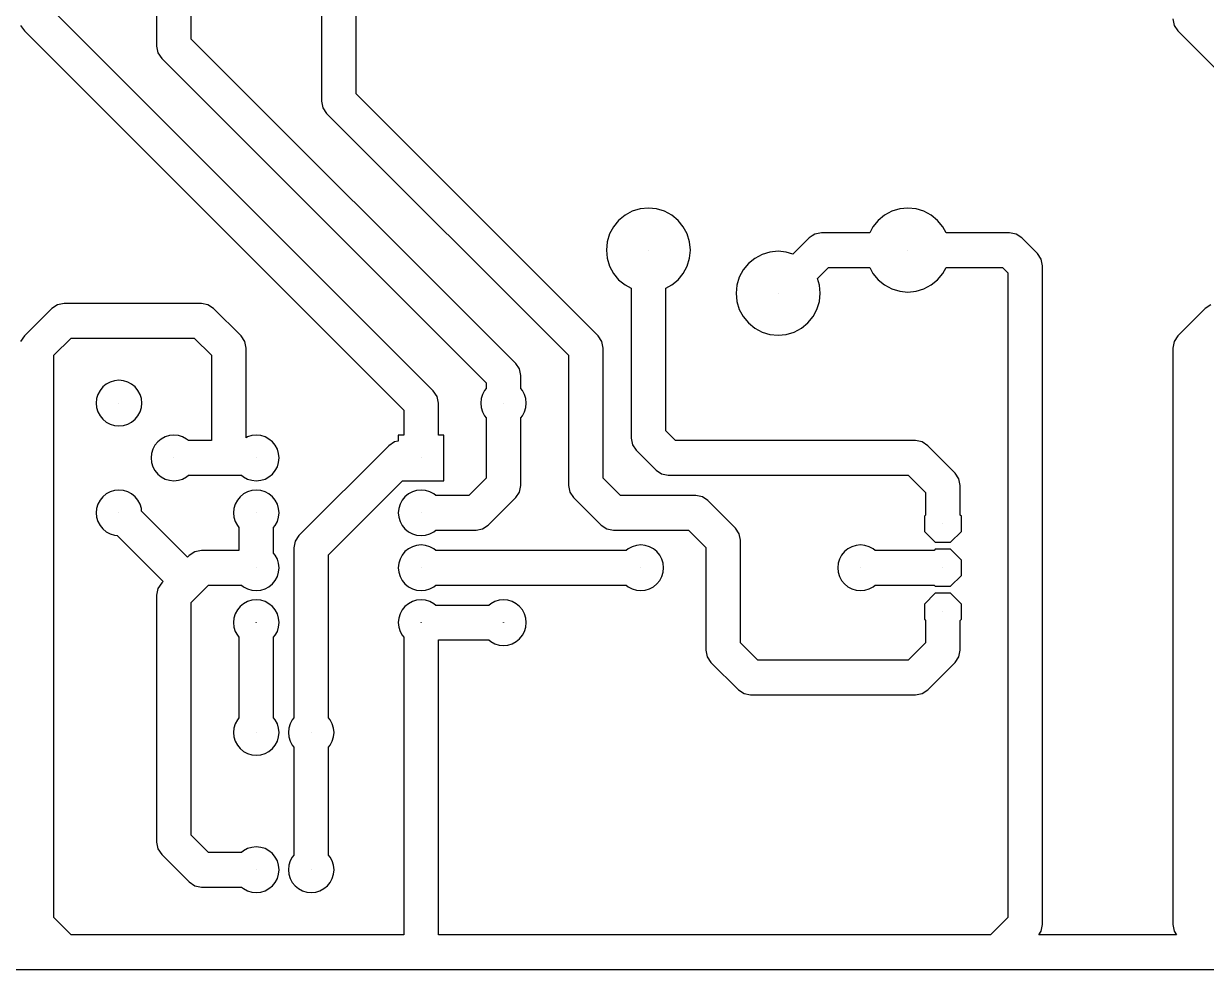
# Model space of a CAD drawing. Extents: x -126 to 94, y 3 to 111.
# Drawn here: x -71 to -16.3, y 19.4 to 63.2 of the extents above; entities that cross this region are included whole.
import ezdxf

# ---------------------------------------------------------------- set-up
doc = ezdxf.new("R2010")
doc.units = 0
doc.header["$LTSCALE"] = 0.000394
doc.header["$PDMODE"] = 35
doc.header["$PDSIZE"] = 0.000315
doc.layers.add('PLAN_1', color=7, linetype='CONTINUOUS')

msp = doc.modelspace()

# ---------------------------------------------------------------- linework, layer by layer
at = {"layer": 'PLAN_1', "color": 7}
for p, q in [((-57.190918, 90.517677), (-57.190918, 59.568073)), ((-55.590118, 59.899605), (-55.590118, 90.517677)), ((-64.810928, 84.472908), (-64.810928, 62.108074)), ((-63.210129, 62.439606), (-63.210129, 84.472908)), ((-52.014557, 46.164047), (-69.56012, 63.709599)), ((-71.099991, 63.071774), (-70.926483, 62.812103)), ((-17.820923, 63.378071), (-17.759995, 63.071774)), ((-17.759995, 63.071774), (-17.586487, 62.812103)), ((-70.926483, 62.812103), (-53.38092, 45.266548)), ((-48.204559, 47.434044), (-63.210129, 62.439606)), ((-17.586487, 62.812103), (-0.040924, 45.266548)), ((-64.810928, 62.108074), (-64.75, 61.801777)), ((-64.75, 61.801777), (-64.576492, 61.542107)), ((-64.576492, 61.542107), (-49.570923, 46.536545)), ((-44.394562, 48.704041), (-55.590118, 59.899605)), ((-57.190918, 59.568073), (-57.12999, 59.261776)), ((-57.12999, 59.261776), (-56.956482, 59.002106)), ((-56.956482, 59.002106), (-45.760925, 47.806541)), ((-43.149704, 54.292934), (-43.444199, 54.05125)), ((-42.813721, 54.472523), (-43.149704, 54.292934)), ((-42.449142, 54.583115), (-42.813721, 54.472523)), ((-42.070007, 54.620457), (-42.449142, 54.583115)), ((-41.690872, 54.583115), (-42.070007, 54.620457)), ((-41.326294, 54.472523), (-41.690872, 54.583115)), ((-40.990311, 54.292934), (-41.326294, 54.472523)), ((-40.695816, 54.05125), (-40.990311, 54.292934)), ((-31.148193, 54.292934), (-31.442688, 54.05125)), ((-30.81221, 54.472523), (-31.148193, 54.292934)), ((-30.447647, 54.583115), (-30.81221, 54.472523)), ((-30.068504, 54.620457), (-30.447647, 54.583115)), ((-29.689369, 54.583115), (-30.068504, 54.620457)), ((-29.324799, 54.472523), (-29.689369, 54.583115)), ((-28.988808, 54.292934), (-29.324799, 54.472523)), ((-28.694313, 54.05125), (-28.988808, 54.292934)), ((-43.685883, 53.756752), (-43.865479, 53.420765)), ((-43.444199, 54.05125), (-43.685883, 53.756752)), ((-40.454132, 53.756752), (-40.695816, 54.05125)), ((-40.274536, 53.420765), (-40.454132, 53.756752)), ((-31.684387, 53.756752), (-31.833664, 53.477455)), ((-31.442688, 54.05125), (-31.684387, 53.756752)), ((-28.452629, 53.756752), (-28.694313, 54.05125)), ((-28.303345, 53.477455), (-28.452629, 53.756752)), ((-43.976059, 53.056198), (-44.013397, 52.677059)), ((-43.865479, 53.420765), (-43.976059, 53.056198)), ((-40.163956, 53.056198), (-40.274536, 53.420765)), ((-40.126617, 52.677059), (-40.163956, 53.056198)), ((-34.634613, 53.243385), (-35.387115, 52.491833)), ((-34.503372, 53.330959), (-34.634613, 53.243385)), ((-34.374832, 53.416725), (-34.503372, 53.330959)), ((-34.221436, 53.447136), (-34.374832, 53.416725)), ((-34.069, 53.477455), (-34.221436, 53.447136)), ((-31.833664, 53.477455), (-34.069, 53.477455)), ((-25.369507, 53.477455), (-28.303345, 53.477455)), ((-25.06321, 53.416531), (-25.369507, 53.477455)), ((-24.803543, 53.243027), (-25.06321, 53.416531)), ((-24.074562, 52.514046), (-24.803543, 53.243027)), ((-44.013397, 52.677059), (-43.976059, 52.29792)), ((-40.163956, 52.29792), (-40.126617, 52.677059)), ((-36.449661, 52.584129), (-36.81424, 52.473537)), ((-36.070526, 52.621471), (-36.449661, 52.584129)), ((-35.691391, 52.584129), (-36.070526, 52.621471)), ((-35.387115, 52.491833), (-35.691391, 52.584129)), ((-23.901054, 52.254375), (-24.074562, 52.514046)), ((-43.976059, 52.29792), (-43.865479, 51.933353)), ((-40.274536, 51.933353), (-40.163956, 52.29792)), ((-37.444717, 52.052265), (-37.686401, 51.757767)), ((-37.150223, 52.293949), (-37.444717, 52.052265)), ((-36.81424, 52.473537), (-37.150223, 52.293949)), ((-23.840126, 51.948078), (-23.901054, 52.254375)), ((-43.865479, 51.933353), (-43.685883, 51.597366)), ((-43.685883, 51.597366), (-43.444199, 51.302868)), ((-40.695816, 51.302868), (-40.454132, 51.597366)), ((-40.454132, 51.597366), (-40.274536, 51.933353)), ((-37.865997, 51.42178), (-37.976578, 51.057213)), ((-37.686401, 51.757767), (-37.865997, 51.42178)), ((-34.256027, 51.359047), (-33.737747, 51.876663)), ((-33.737747, 51.876663), (-31.833664, 51.876663)), ((-31.833664, 51.876663), (-31.684387, 51.597366)), ((-31.684387, 51.597366), (-31.442688, 51.302868)), ((-28.694313, 51.302868), (-28.452629, 51.597366)), ((-28.452629, 51.597366), (-28.303345, 51.876663)), ((-28.303345, 51.876663), (-25.701042, 51.876663)), ((-25.701042, 51.876663), (-25.440926, 51.616547)), ((-25.440926, 51.616547), (-25.440926, 21.799608)), ((-23.840126, 21.468079), (-23.840126, 51.948078)), ((-43.444199, 51.302868), (-43.149704, 51.061184)), ((-43.149704, 51.061184), (-42.870407, 50.911896)), ((-42.870407, 50.911896), (-42.870407, 43.977558)), ((-41.269608, 50.911896), (-40.990311, 51.061184)), ((-41.269608, 44.309086), (-41.269608, 50.911896)), ((-40.990311, 51.061184), (-40.695816, 51.302868)), ((-37.976578, 51.057213), (-38.013916, 50.678074)), ((-34.164474, 51.057213), (-34.256027, 51.359047)), ((-34.127136, 50.678074), (-34.164474, 51.057213)), ((-31.442688, 51.302868), (-31.148193, 51.061184)), ((-31.148193, 51.061184), (-30.81221, 50.881596)), ((-30.81221, 50.881596), (-30.447647, 50.771004)), ((-29.689369, 50.771004), (-29.324799, 50.881596)), ((-29.324799, 50.881596), (-28.988808, 51.061184)), ((-28.988808, 51.061184), (-28.694313, 51.302868)), ((-38.013916, 50.678074), (-37.976578, 50.298935)), ((-34.164474, 50.298935), (-34.127136, 50.678074)), ((-30.447647, 50.771004), (-30.068504, 50.733662)), ((-30.068504, 50.733662), (-29.689369, 50.771004)), ((-69.656479, 49.974045), (-70.926483, 48.704041)), ((-69.39682, 50.147549), (-69.656479, 49.974045)), ((-69.090515, 50.208473), (-69.39682, 50.147549)), ((-62.740524, 50.208473), (-69.090515, 50.208473)), ((-62.434219, 50.147549), (-62.740524, 50.208473)), ((-62.174561, 49.974045), (-62.434219, 50.147549)), ((-60.904556, 48.704041), (-62.174561, 49.974045)), ((-37.976578, 50.298935), (-37.865997, 49.934368)), ((-37.865997, 49.934368), (-37.686401, 49.598381)), ((-34.454651, 49.598381), (-34.275055, 49.934368)), ((-34.275055, 49.934368), (-34.164474, 50.298935)), ((-16.31649, 49.974045), (-17.586494, 48.704037)), ((-16.056824, 50.147549), (-16.31649, 49.974045)), ((-37.686401, 49.598381), (-37.444717, 49.303883)), ((-37.444717, 49.303883), (-37.150223, 49.062199)), ((-34.990829, 49.062199), (-34.696335, 49.303883)), ((-34.696335, 49.303883), (-34.454651, 49.598381)), ((-70.926483, 48.704041), (-71.099991, 48.44437)), ((-60.731049, 48.44437), (-60.904556, 48.704041)), ((-44.221054, 48.44437), (-44.394562, 48.704041)), ((-37.150223, 49.062199), (-36.81424, 48.88261)), ((-36.81424, 48.88261), (-36.449661, 48.772018)), ((-36.449661, 48.772018), (-36.070526, 48.734676)), ((-36.070526, 48.734676), (-35.691391, 48.772018)), ((-35.691391, 48.772018), (-35.326813, 48.88261)), ((-35.326813, 48.88261), (-34.990829, 49.062199)), ((-17.586494, 48.704037), (-17.759995, 48.44437)), ((-69.56012, 47.806541), (-68.758972, 48.607681)), ((-68.758972, 48.607681), (-63.072052, 48.607681)), ((-63.072052, 48.607681), (-62.27092, 47.806541)), ((-60.67012, 48.138073), (-60.731049, 48.44437)), ((-60.67012, 43.99688), (-60.67012, 48.138073)), ((-44.160126, 48.138073), (-44.221054, 48.44437)), ((-44.160126, 42.119606), (-44.160126, 48.138073)), ((-17.759995, 48.44437), (-17.820923, 48.138073)), ((-17.820923, 48.138073), (-17.820923, 21.468079)), ((-69.56012, 21.79961), (-69.56012, 47.806541)), ((-62.27092, 47.806541), (-62.27092, 43.858475)), ((-45.760925, 47.806541), (-45.760925, 41.788074)), ((-48.031052, 47.174374), (-48.204559, 47.434044)), ((-47.970123, 46.868076), (-48.031052, 47.174374)), ((-66.954025, 46.572216), (-67.136307, 46.474777)), ((-66.756226, 46.632217), (-66.954025, 46.572216)), ((-66.550522, 46.652477), (-66.756226, 46.632217)), ((-66.344818, 46.632217), (-66.550522, 46.652477)), ((-66.147018, 46.572216), (-66.344818, 46.632217)), ((-65.964737, 46.474777), (-66.147018, 46.572216)), ((-49.570923, 46.536545), (-49.570923, 46.276844)), ((-47.970123, 46.276844), (-47.970123, 46.868076)), ((-67.524658, 46.001579), (-67.584656, 45.803783)), ((-67.427216, 46.183872), (-67.524658, 46.001579)), ((-67.296097, 46.343651), (-67.427216, 46.183872)), ((-67.136307, 46.474777), (-67.296097, 46.343651)), ((-65.804947, 46.343651), (-65.964737, 46.474777)), ((-65.673828, 46.183872), (-65.804947, 46.343651)), ((-65.576385, 46.001579), (-65.673828, 46.183872)), ((-65.516388, 45.803783), (-65.576385, 46.001579)), ((-51.841049, 45.904377), (-52.014557, 46.164047)), ((-49.744659, 46.001579), (-49.804657, 45.803783)), ((-49.647217, 46.183872), (-49.744659, 46.001579)), ((-49.570923, 46.276844), (-49.647217, 46.183872)), ((-47.893829, 46.183872), (-47.970123, 46.276844)), ((-47.796387, 46.001579), (-47.893829, 46.183872)), ((-47.736389, 45.803783), (-47.796387, 46.001579)), ((-67.584656, 45.803783), (-67.604919, 45.59808)), ((-67.604919, 45.59808), (-67.584656, 45.392376)), ((-65.496124, 45.59808), (-65.516388, 45.803783)), ((-65.516388, 45.392376), (-65.496124, 45.59808)), ((-51.780121, 45.59808), (-51.841049, 45.904377)), ((-51.780121, 44.112476), (-51.780121, 45.59808)), ((-49.804657, 45.803783), (-49.824921, 45.59808)), ((-49.824921, 45.59808), (-49.804657, 45.392376)), ((-47.716125, 45.59808), (-47.736389, 45.803783)), ((-47.736389, 45.392376), (-47.716125, 45.59808)), ((-67.584656, 45.392376), (-67.524658, 45.19458)), ((-67.524658, 45.19458), (-67.427216, 45.012287)), ((-67.427216, 45.012287), (-67.296097, 44.852509)), ((-67.296097, 44.852509), (-67.136307, 44.721378)), ((-65.964737, 44.721382), (-65.804947, 44.852509)), ((-65.804947, 44.852509), (-65.673828, 45.012287)), ((-65.673828, 45.012287), (-65.576385, 45.19458)), ((-65.576385, 45.19458), (-65.516388, 45.392376)), ((-53.38092, 45.266548), (-53.38092, 44.112476)), ((-49.804657, 45.392376), (-49.744659, 45.19458)), ((-49.744659, 45.19458), (-49.647217, 45.012287)), ((-49.647217, 45.012287), (-49.570923, 44.919315)), ((-49.570923, 44.919315), (-49.570923, 42.119606)), ((-47.970123, 44.919315), (-47.893829, 45.012287)), ((-47.970123, 41.788071), (-47.970123, 44.919315)), ((-47.893829, 45.012287), (-47.796387, 45.19458)), ((-47.796387, 45.19458), (-47.736389, 45.392376)), ((-67.136307, 44.721378), (-66.954025, 44.623943)), ((-66.954025, 44.623943), (-66.756226, 44.563942)), ((-66.756226, 44.563942), (-66.550522, 44.543682)), ((-66.550522, 44.543682), (-66.344818, 44.563942)), ((-66.344818, 44.563942), (-66.147018, 44.623943)), ((-66.147018, 44.623943), (-65.964737, 44.721382)), ((-40.819, 43.858475), (-41.269608, 44.309086)), ((-64.756104, 43.80365), (-64.887222, 43.643871)), ((-64.596313, 43.934776), (-64.756104, 43.80365)), ((-64.414032, 44.032215), (-64.596313, 43.934776)), ((-64.216232, 44.092216), (-64.414032, 44.032215)), ((-64.010529, 44.112476), (-64.216232, 44.092216)), ((-63.804825, 44.092216), (-64.010529, 44.112476)), ((-63.607025, 44.032215), (-63.804825, 44.092216)), ((-63.424744, 43.934776), (-63.607025, 44.032215)), ((-63.331757, 43.858475), (-63.424744, 43.934776)), ((-62.27092, 43.858475), (-63.331757, 43.858475)), ((-60.604019, 44.032215), (-60.67012, 43.99688)), ((-60.406219, 44.092216), (-60.604019, 44.032215)), ((-60.200516, 44.112476), (-60.406219, 44.092216)), ((-59.994812, 44.092216), (-60.200516, 44.112476)), ((-59.797012, 44.032215), (-59.994812, 44.092216)), ((-59.614731, 43.934776), (-59.797012, 44.032215)), ((-59.454941, 43.80365), (-59.614731, 43.934776)), ((-59.323822, 43.643871), (-59.454941, 43.80365)), ((-53.816467, 43.79755), (-54.076126, 43.624046)), ((-53.634918, 43.83366), (-53.816467, 43.79755)), ((-53.38092, 44.112476), (-53.634918, 44.112476)), ((-53.634918, 44.112476), (-53.634918, 43.83366)), ((-51.526123, 44.112476), (-51.780121, 44.112476)), ((-51.526123, 42.003681), (-51.526123, 44.112476)), ((-42.870407, 43.977558), (-42.809479, 43.671261)), ((-29.72052, 43.858475), (-40.819, 43.858475)), ((-29.414223, 43.79755), (-29.72052, 43.858475)), ((-29.154549, 43.624043), (-29.414223, 43.79755)), ((-65.044662, 43.263783), (-65.064926, 43.058079)), ((-64.984665, 43.461578), (-65.044662, 43.263783)), ((-64.887222, 43.643871), (-64.984665, 43.461578)), ((-59.226379, 43.461578), (-59.323822, 43.643871)), ((-59.166382, 43.263783), (-59.226379, 43.461578)), ((-59.146118, 43.058079), (-59.166382, 43.263783)), ((-54.076126, 43.624046), (-58.226486, 39.473686)), ((-42.809479, 43.671261), (-42.635971, 43.411591)), ((-42.635971, 43.411591), (-41.716492, 42.492111)), ((-27.88456, 42.354042), (-29.154549, 43.624043)), ((-65.064926, 43.058079), (-65.044662, 42.852375)), ((-65.044662, 42.852375), (-64.984665, 42.654579)), ((-59.226379, 42.654579), (-59.166382, 42.852375)), ((-59.166382, 42.852375), (-59.146118, 43.058079)), ((-64.984665, 42.654579), (-64.887222, 42.472286)), ((-64.887222, 42.472286), (-64.756104, 42.312508)), ((-64.756104, 42.312508), (-64.596313, 42.181377)), ((-64.596313, 42.181377), (-64.414032, 42.083942)), ((-63.607025, 42.083942), (-63.424744, 42.181381)), ((-63.424744, 42.181381), (-63.331757, 42.257683)), ((-63.331757, 42.257683), (-61.47052, 42.257683)), ((-61.47052, 42.257683), (-60.879288, 42.257683)), ((-60.879288, 42.257683), (-60.786301, 42.181377)), ((-60.786301, 42.181377), (-60.604019, 42.083942)), ((-59.797012, 42.083942), (-59.614731, 42.181381)), ((-59.614731, 42.181381), (-59.454941, 42.312508)), ((-59.454941, 42.312508), (-59.323822, 42.472286)), ((-59.323822, 42.472286), (-59.226379, 42.654579)), ((-49.570923, 42.119606), (-50.372055, 41.318474)), ((-43.358994, 41.318474), (-44.160126, 42.119606)), ((-41.716492, 42.492111), (-41.456833, 42.318607)), ((-41.456833, 42.318607), (-41.150528, 42.257683)), ((-41.150528, 42.257683), (-30.052055, 42.257683)), ((-30.052055, 42.257683), (-29.250923, 41.456543)), ((-27.711052, 42.094372), (-27.88456, 42.354042)), ((-66.550522, 41.572475), (-66.756226, 41.552216)), ((-66.344818, 41.552216), (-66.550522, 41.572475)), ((-64.414032, 42.083942), (-64.216232, 42.023941)), ((-64.216232, 42.023941), (-64.010529, 42.003681)), ((-64.010529, 42.003681), (-63.804825, 42.023941)), ((-63.804825, 42.023941), (-63.607025, 42.083942)), ((-60.604019, 42.083942), (-60.406219, 42.023941)), ((-60.406219, 42.023941), (-60.200516, 42.003681)), ((-60.200516, 41.572475), (-60.406219, 41.552216)), ((-60.200516, 42.003681), (-59.994812, 42.023941)), ((-59.994812, 41.552216), (-60.200516, 41.572475)), ((-59.994812, 42.023941), (-59.797012, 42.083942)), ((-56.860123, 38.576187), (-53.432632, 42.003681)), ((-53.432632, 42.003681), (-51.526123, 42.003681)), ((-52.580521, 41.572475), (-52.786224, 41.552216)), ((-52.374817, 41.552216), (-52.580521, 41.572475)), ((-48.031052, 41.481773), (-47.970123, 41.788071)), ((-45.760925, 41.788074), (-45.699997, 41.481777)), ((-27.650124, 41.788074), (-27.711052, 42.094372)), ((-27.650124, 40.417633), (-27.650124, 41.788074)), ((-67.427216, 41.10387), (-67.524658, 40.921577)), ((-67.296097, 41.263649), (-67.427216, 41.10387)), ((-67.136307, 41.394775), (-67.296097, 41.263649)), ((-66.954025, 41.492214), (-67.136307, 41.394775)), ((-66.756226, 41.552216), (-66.954025, 41.492214)), ((-66.147018, 41.492214), (-66.344818, 41.552216)), ((-65.964737, 41.394775), (-66.147018, 41.492214)), ((-65.804947, 41.263649), (-65.964737, 41.394775)), ((-65.673828, 41.10387), (-65.804947, 41.263649)), ((-65.576385, 40.921577), (-65.673828, 41.10387)), ((-61.077209, 41.10387), (-61.174652, 40.921577)), ((-60.946091, 41.263649), (-61.077209, 41.10387)), ((-60.786301, 41.394775), (-60.946091, 41.263649)), ((-60.604019, 41.492214), (-60.786301, 41.394775)), ((-60.406219, 41.552216), (-60.604019, 41.492214)), ((-59.797012, 41.492214), (-59.994812, 41.552216)), ((-59.614731, 41.394775), (-59.797012, 41.492214)), ((-59.454941, 41.263649), (-59.614731, 41.394775)), ((-59.323822, 41.10387), (-59.454941, 41.263649)), ((-59.226379, 40.921577), (-59.323822, 41.10387)), ((-53.457214, 41.10387), (-53.554657, 40.921577)), ((-53.326096, 41.263649), (-53.457214, 41.10387)), ((-53.166306, 41.394775), (-53.326096, 41.263649)), ((-52.984024, 41.492214), (-53.166306, 41.394775)), ((-52.786224, 41.552216), (-52.984024, 41.492214)), ((-52.177017, 41.492214), (-52.374817, 41.552216)), ((-51.994736, 41.394775), (-52.177017, 41.492214)), ((-51.901749, 41.318474), (-51.994736, 41.394775)), ((-50.372055, 41.318474), (-51.901749, 41.318474)), ((-49.474564, 39.95211), (-48.204559, 41.222107)), ((-48.204559, 41.222107), (-48.031052, 41.481773)), ((-45.699997, 41.481777), (-45.526489, 41.222107)), ((-45.526489, 41.222107), (-44.256485, 39.95211)), ((-39.880524, 41.318474), (-43.358994, 41.318474)), ((-39.574219, 41.257549), (-39.880524, 41.318474)), ((-39.31456, 41.084045), (-39.574219, 41.257549)), ((-38.044556, 39.814045), (-39.31456, 41.084045)), ((-29.250923, 41.456543), (-29.250923, 40.417633)), ((-67.584656, 40.723782), (-67.604919, 40.518078)), ((-67.604919, 40.518078), (-67.584656, 40.312374)), ((-67.524658, 40.921577), (-67.584656, 40.723782)), ((-65.516388, 40.723782), (-65.576385, 40.921577)), ((-65.504593, 40.604084), (-65.516388, 40.723782)), ((-63.375519, 38.47501), (-65.504593, 40.604084)), ((-61.23465, 40.723782), (-61.254913, 40.518078)), ((-61.254913, 40.518078), (-61.23465, 40.312374)), ((-61.174652, 40.921577), (-61.23465, 40.723782)), ((-59.166382, 40.723782), (-59.226379, 40.921577)), ((-59.146118, 40.518078), (-59.166382, 40.723782)), ((-59.166382, 40.312374), (-59.146118, 40.518078)), ((-53.614655, 40.723782), (-53.634918, 40.518078)), ((-53.634918, 40.518078), (-53.614655, 40.312374)), ((-53.554657, 40.921577), (-53.614655, 40.723782)), ((-67.584656, 40.312374), (-67.524658, 40.114578)), ((-67.524658, 40.114578), (-67.427216, 39.932285)), ((-67.427216, 39.932285), (-67.296097, 39.772507)), ((-61.23465, 40.312374), (-61.174652, 40.114578)), ((-61.174652, 40.114578), (-61.077209, 39.932285)), ((-61.077209, 39.932285), (-61.000916, 39.839314)), ((-59.400116, 39.839314), (-59.323822, 39.932285)), ((-59.323822, 39.932285), (-59.226379, 40.114578)), ((-59.226379, 40.114578), (-59.166382, 40.312374)), ((-53.614655, 40.312374), (-53.554657, 40.114578)), ((-53.554657, 40.114578), (-53.457214, 39.932285)), ((-53.457214, 39.932285), (-53.326096, 39.772507)), ((-49.734222, 39.778606), (-49.474564, 39.95211)), ((-44.256485, 39.95211), (-43.996826, 39.778606)), ((-29.250923, 40.417633), (-29.30468, 40.363876)), ((-29.30468, 40.363876), (-29.30468, 39.656273)), ((-27.596367, 40.363876), (-27.650124, 40.417633)), ((-27.596367, 39.656273), (-27.596367, 40.363876)), ((-67.296097, 39.772507), (-67.136307, 39.641376)), ((-67.136307, 39.641376), (-66.954025, 39.543941)), ((-66.954025, 39.543941), (-66.756226, 39.48394)), ((-66.756226, 39.48394), (-66.63652, 39.472153)), ((-66.63652, 39.472153), (-64.507462, 37.343082)), ((-61.000916, 39.839314), (-61.000916, 38.778473)), ((-59.400116, 38.656841), (-59.400116, 39.839314)), ((-58.226486, 39.473686), (-58.399994, 39.214016)), ((-53.326096, 39.772507), (-53.166306, 39.641376)), ((-53.166306, 39.641376), (-52.984024, 39.543941)), ((-52.984024, 39.543941), (-52.786224, 39.48394)), ((-52.786224, 39.48394), (-52.580521, 39.46368)), ((-52.580521, 39.46368), (-52.374817, 39.48394)), ((-52.374817, 39.48394), (-52.177017, 39.543941)), ((-52.177017, 39.543941), (-51.994736, 39.64138)), ((-51.994736, 39.64138), (-51.901749, 39.717682)), ((-51.901749, 39.717682), (-50.040527, 39.717682)), ((-50.040527, 39.717682), (-49.734222, 39.778606)), ((-43.996826, 39.778606), (-43.690521, 39.717682)), ((-43.690521, 39.717682), (-40.212051, 39.717682)), ((-40.212051, 39.717682), (-39.410919, 38.916546)), ((-37.871048, 39.554375), (-38.044556, 39.814045)), ((-37.81012, 39.248077), (-37.871048, 39.554375)), ((-29.30468, 39.656273), (-28.804329, 39.155922)), ((-28.096718, 39.155922), (-27.596367, 39.656273)), ((-58.399994, 39.214016), (-58.460922, 38.907719)), ((-58.460922, 38.907719), (-58.460922, 31.03684)), ((-53.166306, 38.854774), (-53.326096, 38.723648)), ((-52.984024, 38.952213), (-53.166306, 38.854774)), ((-52.786224, 39.012215), (-52.984024, 38.952213)), ((-52.580521, 39.032475), (-52.786224, 39.012215)), ((-52.374817, 39.012215), (-52.580521, 39.032475)), ((-52.177017, 38.952213), (-52.374817, 39.012215)), ((-51.994736, 38.854774), (-52.177017, 38.952213)), ((-51.901749, 38.778473), (-51.994736, 38.854774)), ((-43.006317, 38.854774), (-43.099304, 38.778473)), ((-42.824036, 38.952213), (-43.006317, 38.854774)), ((-42.626236, 39.012215), (-42.824036, 38.952213)), ((-42.420532, 39.032475), (-42.626236, 39.012215)), ((-42.214828, 39.012215), (-42.420532, 39.032475)), ((-42.017029, 38.952213), (-42.214828, 39.012215)), ((-41.834747, 38.854774), (-42.017029, 38.952213)), ((-41.674957, 38.723648), (-41.834747, 38.854774)), ((-39.410919, 38.916546), (-39.410919, 34.168079)), ((-37.81012, 34.499611), (-37.81012, 39.248077)), ((-32.846313, 38.854774), (-33.006104, 38.723648)), ((-32.664032, 38.952213), (-32.846313, 38.854774)), ((-32.466232, 39.012215), (-32.664032, 38.952213)), ((-32.260529, 39.032475), (-32.466232, 39.012215)), ((-32.054825, 39.012215), (-32.260529, 39.032475)), ((-31.857025, 38.952213), (-32.054825, 39.012215)), ((-31.674744, 38.854774), (-31.857025, 38.952213)), ((-31.581757, 38.778473), (-31.674744, 38.854774)), ((-28.804329, 38.83223), (-28.858086, 38.778473)), ((-28.804329, 39.155922), (-28.096718, 39.155922)), ((-28.096718, 38.83223), (-28.804329, 38.83223)), ((-27.596367, 38.331879), (-28.096718, 38.83223)), ((-63.306488, 38.544041), (-63.375519, 38.47501)), ((-63.046829, 38.717548), (-63.306488, 38.544041)), ((-62.740524, 38.778473), (-63.046829, 38.717548)), ((-61.000916, 38.778473), (-62.740524, 38.778473)), ((-59.323822, 38.563869), (-59.400116, 38.656841)), ((-59.226379, 38.381577), (-59.323822, 38.563869)), ((-59.166382, 38.183781), (-59.226379, 38.381577)), ((-56.860123, 31.03684), (-56.860123, 38.576187)), ((-53.554657, 38.381577), (-53.614655, 38.183781)), ((-53.457214, 38.563869), (-53.554657, 38.381577)), ((-53.326096, 38.723648), (-53.457214, 38.563869)), ((-43.099304, 38.778473), (-51.901749, 38.778473)), ((-41.543839, 38.563869), (-41.674957, 38.723648)), ((-41.446396, 38.381577), (-41.543839, 38.563869)), ((-41.386398, 38.183781), (-41.446396, 38.381577)), ((-33.234665, 38.381577), (-33.294662, 38.183781)), ((-33.137222, 38.563869), (-33.234665, 38.381577)), ((-33.006104, 38.723648), (-33.137222, 38.563869)), ((-28.858086, 38.778473), (-31.581757, 38.778473)), ((-27.596367, 37.624275), (-27.596367, 38.331879)), ((-59.226379, 37.574577), (-59.166382, 37.772373)), ((-59.146118, 37.978077), (-59.166382, 38.183781)), ((-59.166382, 37.772373), (-59.146118, 37.978077)), ((-53.614655, 38.183781), (-53.634918, 37.978077)), ((-53.634918, 37.978077), (-53.614655, 37.772373)), ((-53.614655, 37.772373), (-53.554657, 37.574577)), ((-41.446396, 37.574577), (-41.386398, 37.772373)), ((-41.366135, 37.978077), (-41.386398, 38.183781)), ((-41.386398, 37.772373), (-41.366135, 37.978077)), ((-33.294662, 38.183781), (-33.314926, 37.978077)), ((-33.314926, 37.978077), (-33.294662, 37.772373)), ((-33.294662, 37.772373), (-33.234665, 37.574577)), ((-64.576492, 37.274048), (-64.75, 37.014381)), ((-64.507462, 37.343082), (-64.576492, 37.274048)), ((-59.614731, 37.101379), (-59.454941, 37.232506)), ((-59.454941, 37.232506), (-59.323822, 37.392284)), ((-59.323822, 37.392284), (-59.226379, 37.574577)), ((-53.554657, 37.574577), (-53.457214, 37.392284)), ((-53.457214, 37.392284), (-53.326096, 37.232506)), ((-53.326096, 37.232506), (-53.166306, 37.101376)), ((-41.834747, 37.101379), (-41.674957, 37.232506)), ((-41.674957, 37.232506), (-41.543839, 37.392284)), ((-41.543839, 37.392284), (-41.446396, 37.574577)), ((-33.234665, 37.574577), (-33.137222, 37.392284)), ((-33.137222, 37.392284), (-33.006104, 37.232506)), ((-33.006104, 37.232506), (-32.846313, 37.101376)), ((-28.096718, 37.123924), (-27.596367, 37.624275)), ((-64.75, 37.014381), (-64.810928, 36.708084)), ((-64.810928, 36.708084), (-64.810928, 25.278078)), ((-63.210129, 36.376537), (-62.809555, 36.777103)), ((-62.809555, 36.777103), (-62.408997, 37.177681)), ((-62.408997, 37.177681), (-60.879288, 37.177681)), ((-60.879288, 37.177681), (-60.786301, 37.101376)), ((-60.786301, 37.101376), (-60.604019, 37.003941)), ((-60.604019, 37.003941), (-60.406219, 36.943939)), ((-60.406219, 36.943939), (-60.200516, 36.923679)), ((-60.200516, 36.923679), (-59.994812, 36.943939)), ((-59.994812, 36.943939), (-59.797012, 37.003941)), ((-59.797012, 37.003941), (-59.614731, 37.101379)), ((-53.166306, 37.101376), (-52.984024, 37.003941)), ((-52.984024, 37.003941), (-52.786224, 36.943939)), ((-52.786224, 36.943939), (-52.580521, 36.923679)), ((-52.580521, 36.923679), (-52.374817, 36.943939)), ((-52.374817, 36.943939), (-52.177017, 37.003941)), ((-52.177017, 37.003941), (-51.994736, 37.101379)), ((-51.994736, 37.101379), (-51.901749, 37.177681)), ((-51.901749, 37.177681), (-43.099304, 37.177681)), ((-43.099304, 37.177681), (-43.006317, 37.101376)), ((-43.006317, 37.101376), (-42.824036, 37.003941)), ((-42.824036, 37.003941), (-42.626236, 36.943939)), ((-42.626236, 36.943939), (-42.420532, 36.923679)), ((-42.420532, 36.923679), (-42.214828, 36.943939)), ((-42.214828, 36.943939), (-42.017029, 37.003941)), ((-42.017029, 37.003941), (-41.834747, 37.101379)), ((-32.846313, 37.101376), (-32.664032, 37.003941)), ((-32.664032, 37.003941), (-32.466232, 36.943939)), ((-32.466232, 36.943939), (-32.260529, 36.923679)), ((-32.260529, 36.923679), (-32.054825, 36.943939)), ((-32.054825, 36.943939), (-31.857025, 37.003941)), ((-31.857025, 37.003941), (-31.674744, 37.101379)), ((-31.674744, 37.101379), (-31.581757, 37.177681)), ((-31.581757, 37.177681), (-28.858086, 37.177681)), ((-28.804329, 36.800232), (-29.30468, 36.299881)), ((-28.858086, 37.177681), (-28.804329, 37.123924)), ((-28.804329, 37.123924), (-28.096718, 37.123924)), ((-28.096718, 36.800232), (-28.804329, 36.800232)), ((-27.596367, 36.299881), (-28.096718, 36.800232)), ((-63.210129, 25.60961), (-63.210129, 36.376537)), ((-60.946091, 36.183647), (-61.077209, 36.023869)), ((-60.786301, 36.314774), (-60.946091, 36.183647)), ((-60.604019, 36.412212), (-60.786301, 36.314774)), ((-60.406219, 36.472214), (-60.604019, 36.412212)), ((-60.200516, 36.492474), (-60.406219, 36.472214)), ((-59.994812, 36.472214), (-60.200516, 36.492474)), ((-59.797012, 36.412212), (-59.994812, 36.472214)), ((-59.614731, 36.314774), (-59.797012, 36.412212)), ((-59.454941, 36.183647), (-59.614731, 36.314774)), ((-59.323822, 36.023869), (-59.454941, 36.183647)), ((-53.326096, 36.183647), (-53.457214, 36.023869)), ((-53.166306, 36.314774), (-53.326096, 36.183647)), ((-52.984024, 36.412212), (-53.166306, 36.314774)), ((-52.786224, 36.472214), (-52.984024, 36.412212)), ((-52.580521, 36.492474), (-52.786224, 36.472214)), ((-52.374817, 36.472214), (-52.580521, 36.492474)), ((-52.177017, 36.412212), (-52.374817, 36.472214)), ((-51.994736, 36.314774), (-52.177017, 36.412212)), ((-51.901749, 36.238472), (-51.994736, 36.314774)), ((-49.449295, 36.238472), (-51.901749, 36.238472)), ((-49.356308, 36.314774), (-49.449295, 36.238472)), ((-49.174026, 36.412212), (-49.356308, 36.314774)), ((-48.976227, 36.472214), (-49.174026, 36.412212)), ((-48.770523, 36.492474), (-48.976227, 36.472214)), ((-48.564819, 36.472214), (-48.770523, 36.492474)), ((-48.36702, 36.412212), (-48.564819, 36.472214)), ((-48.184738, 36.314774), (-48.36702, 36.412212)), ((-48.024948, 36.183647), (-48.184738, 36.314774)), ((-47.893829, 36.023869), (-48.024948, 36.183647)), ((-29.30468, 36.299881), (-29.30468, 35.592278)), ((-27.596367, 35.592278), (-27.596367, 36.299881)), ((-61.23465, 35.64378), (-61.254913, 35.438076)), ((-61.174652, 35.841576), (-61.23465, 35.64378)), ((-61.077209, 36.023869), (-61.174652, 35.841576)), ((-59.226379, 35.841576), (-59.323822, 36.023869)), ((-59.166382, 35.64378), (-59.226379, 35.841576)), ((-59.146118, 35.438076), (-59.166382, 35.64378)), ((-53.614655, 35.64378), (-53.634918, 35.438076)), ((-53.554657, 35.841576), (-53.614655, 35.64378)), ((-53.457214, 36.023869), (-53.554657, 35.841576)), ((-47.796387, 35.841576), (-47.893829, 36.023869)), ((-47.736389, 35.64378), (-47.796387, 35.841576)), ((-47.716125, 35.438076), (-47.736389, 35.64378)), ((-29.30468, 35.592278), (-29.250923, 35.538521)), ((-27.650124, 35.538521), (-27.596367, 35.592278)), ((-61.254913, 35.438076), (-61.23465, 35.232372)), ((-61.23465, 35.232372), (-61.174652, 35.034576)), ((-61.174652, 35.034576), (-61.077209, 34.852283)), ((-59.323822, 34.852283), (-59.226379, 35.034576)), ((-59.226379, 35.034576), (-59.166382, 35.232372)), ((-59.166382, 35.232372), (-59.146118, 35.438076)), ((-53.634918, 35.438076), (-53.614655, 35.232372)), ((-53.614655, 35.232372), (-53.554657, 35.034576)), ((-53.554657, 35.034576), (-53.457214, 34.852283)), ((-47.893829, 34.852283), (-47.796387, 35.034576)), ((-47.796387, 35.034576), (-47.736389, 35.232372)), ((-47.736389, 35.232372), (-47.716125, 35.438076)), ((-29.250923, 35.538521), (-29.250923, 34.499611)), ((-27.650124, 34.168079), (-27.650124, 35.538521)), ((-61.077209, 34.852283), (-61.000916, 34.759312)), ((-61.000916, 34.759312), (-61.000916, 31.03684)), ((-59.400116, 34.759312), (-59.323822, 34.852283)), ((-59.400116, 31.03684), (-59.400116, 34.759312)), ((-53.457214, 34.852283), (-53.38092, 34.759312)), ((-53.38092, 34.759312), (-53.38092, 20.998476)), ((-51.780121, 20.998476), (-51.780121, 34.63768)), ((-51.780121, 34.63768), (-49.449295, 34.63768)), ((-49.449295, 34.63768), (-49.356308, 34.561375)), ((-49.356308, 34.561375), (-49.174026, 34.46394)), ((-49.174026, 34.46394), (-48.976227, 34.403938)), ((-48.564819, 34.403938), (-48.36702, 34.46394)), ((-48.36702, 34.46394), (-48.184738, 34.561378)), ((-48.184738, 34.561378), (-48.024948, 34.692505)), ((-48.024948, 34.692505), (-47.893829, 34.852283)), ((-37.008972, 33.698471), (-37.81012, 34.499611)), ((-29.250923, 34.499611), (-30.052055, 33.698471)), ((-48.976227, 34.403938), (-48.770523, 34.383678)), ((-48.770523, 34.383678), (-48.564819, 34.403938)), ((-39.410919, 34.168079), (-39.349991, 33.861782)), ((-27.711052, 33.861782), (-27.650124, 34.168079)), ((-39.349991, 33.861782), (-39.176483, 33.602112)), ((-39.176483, 33.602112), (-37.906479, 32.332108)), ((-30.052055, 33.698471), (-37.008972, 33.698471)), ((-29.154549, 32.332111), (-27.88456, 33.602112)), ((-27.88456, 33.602112), (-27.711052, 33.861782)), ((-37.906479, 32.332108), (-37.64682, 32.158604)), ((-29.414223, 32.158604), (-29.154549, 32.332111)), ((-37.64682, 32.158604), (-37.340515, 32.097679)), ((-37.340515, 32.097679), (-29.72052, 32.097679)), ((-29.72052, 32.097679), (-29.414223, 32.158604)), ((-61.174652, 30.761578), (-61.23465, 30.56378)), ((-61.077209, 30.943871), (-61.174652, 30.761578)), ((-61.000916, 31.03684), (-61.077209, 30.943871)), ((-59.323822, 30.943871), (-59.400116, 31.03684)), ((-59.226379, 30.761578), (-59.323822, 30.943871)), ((-59.166382, 30.56378), (-59.226379, 30.761578)), ((-58.634659, 30.761578), (-58.694656, 30.56378)), ((-58.537216, 30.943871), (-58.634659, 30.761578)), ((-58.460922, 31.03684), (-58.537216, 30.943871)), ((-56.783829, 30.943871), (-56.860123, 31.03684)), ((-56.686386, 30.761578), (-56.783829, 30.943871)), ((-56.626389, 30.56378), (-56.686386, 30.761578)), ((-61.23465, 30.56378), (-61.254913, 30.358078)), ((-61.254913, 30.358078), (-61.23465, 30.152376)), ((-61.23465, 30.152376), (-61.174652, 29.954578)), ((-59.226379, 29.954578), (-59.166382, 30.152376)), ((-59.146118, 30.358078), (-59.166382, 30.56378)), ((-59.166382, 30.152376), (-59.146118, 30.358078)), ((-58.694656, 30.56378), (-58.71492, 30.358078)), ((-58.71492, 30.358078), (-58.694656, 30.152376)), ((-58.694656, 30.152376), (-58.634659, 29.954578)), ((-56.686386, 29.954578), (-56.626389, 30.152376)), ((-56.606125, 30.358078), (-56.626389, 30.56378)), ((-56.626389, 30.152376), (-56.606125, 30.358078)), ((-61.174652, 29.954578), (-61.077209, 29.772285)), ((-61.077209, 29.772285), (-60.946091, 29.612507)), ((-60.946091, 29.612507), (-60.786301, 29.481379)), ((-59.614731, 29.481379), (-59.454941, 29.612507)), ((-59.454941, 29.612507), (-59.323822, 29.772285)), ((-59.323822, 29.772285), (-59.226379, 29.954578)), ((-58.634659, 29.954578), (-58.537216, 29.772285)), ((-58.537216, 29.772285), (-58.460922, 29.679316)), ((-58.460922, 29.679316), (-58.460922, 24.68684)), ((-56.860123, 29.679316), (-56.783829, 29.772285)), ((-56.860123, 24.68684), (-56.860123, 29.679316)), ((-56.783829, 29.772285), (-56.686386, 29.954578)), ((-60.786301, 29.481379), (-60.604019, 29.383942)), ((-60.604019, 29.383942), (-60.406219, 29.32394)), ((-60.406219, 29.32394), (-60.200516, 29.30368)), ((-60.200516, 29.30368), (-59.994812, 29.32394)), ((-59.994812, 29.32394), (-59.797012, 29.383942)), ((-59.797012, 29.383942), (-59.614731, 29.481379)), ((-64.810928, 25.278078), (-64.75, 24.971779)), ((-62.408997, 24.808475), (-63.210129, 25.60961)), ((-64.75, 24.971779), (-64.576492, 24.712112)), ((-64.576492, 24.712112), (-63.306488, 23.44211)), ((-60.879272, 24.808475), (-62.408997, 24.808475)), ((-60.786301, 24.884777), (-60.879272, 24.808475)), ((-60.604019, 24.982214), (-60.786301, 24.884777)), ((-60.406219, 25.042215), (-60.604019, 24.982214)), ((-60.200516, 25.062475), (-60.406219, 25.042215)), ((-59.994812, 25.042215), (-60.200516, 25.062475)), ((-59.797012, 24.982214), (-59.994812, 25.042215)), ((-59.614731, 24.884777), (-59.797012, 24.982214)), ((-59.454941, 24.753649), (-59.614731, 24.884777)), ((-59.323822, 24.59387), (-59.454941, 24.753649)), ((-58.460922, 24.68684), (-58.537216, 24.59387)), ((-56.783829, 24.59387), (-56.860123, 24.68684)), ((-59.226379, 24.411577), (-59.323822, 24.59387)), ((-59.166382, 24.213779), (-59.226379, 24.411577)), ((-59.146118, 24.008078), (-59.166382, 24.213779)), ((-58.694656, 24.213779), (-58.71492, 24.008078)), ((-58.634659, 24.411577), (-58.694656, 24.213779)), ((-58.537216, 24.59387), (-58.634659, 24.411577)), ((-56.686386, 24.411577), (-56.783829, 24.59387)), ((-56.626389, 24.213779), (-56.686386, 24.411577)), ((-56.606125, 24.008078), (-56.626389, 24.213779)), ((-59.323822, 23.422285), (-59.226379, 23.604578)), ((-59.226379, 23.604578), (-59.166382, 23.802376)), ((-59.166382, 23.802376), (-59.146118, 24.008078)), ((-58.71492, 24.008078), (-58.694656, 23.802376)), ((-58.694656, 23.802376), (-58.634659, 23.604578)), ((-58.634659, 23.604578), (-58.537216, 23.422285)), ((-56.783829, 23.422285), (-56.686386, 23.604578)), ((-56.686386, 23.604578), (-56.626389, 23.802376)), ((-56.626389, 23.802376), (-56.606125, 24.008078)), ((-63.306488, 23.44211), (-63.046829, 23.268606)), ((-63.046829, 23.268606), (-62.740524, 23.20768)), ((-62.740524, 23.20768), (-60.879272, 23.20768)), ((-60.879272, 23.20768), (-60.786301, 23.131378)), ((-60.786301, 23.131378), (-60.604019, 23.033941)), ((-60.604019, 23.033941), (-60.406219, 22.97394)), ((-60.406219, 22.97394), (-60.200516, 22.95368)), ((-60.200516, 22.95368), (-59.994812, 22.97394)), ((-59.994812, 22.97394), (-59.797012, 23.033941)), ((-59.797012, 23.033941), (-59.614731, 23.131378)), ((-59.614731, 23.131378), (-59.454941, 23.262506)), ((-59.454941, 23.262506), (-59.323822, 23.422285)), ((-58.537216, 23.422285), (-58.406097, 23.262506)), ((-58.406097, 23.262506), (-58.246307, 23.131378)), ((-58.246307, 23.131378), (-58.064026, 23.033941)), ((-58.064026, 23.033941), (-57.866226, 22.97394)), ((-57.866226, 22.97394), (-57.660522, 22.95368)), ((-57.660522, 22.95368), (-57.454819, 22.97394)), ((-57.454819, 22.97394), (-57.257019, 23.033941)), ((-57.257019, 23.033941), (-57.074738, 23.131378)), ((-57.074738, 23.131378), (-56.914948, 23.262506)), ((-56.914948, 23.262506), (-56.783829, 23.422285)), ((-68.758987, 20.998476), (-69.56012, 21.79961)), ((-25.440926, 21.799608), (-26.242058, 20.998476)), ((-23.901054, 21.161779), (-23.840126, 21.468079)), ((-17.820923, 21.468079), (-17.759995, 21.161779)), ((-67.820526, 20.998476), (-68.758987, 20.998476)), ((-65.280518, 20.998476), (-67.820526, 20.998476)), ((-53.38092, 20.998476), (-65.280518, 20.998476)), ((-51.310516, 20.998476), (-51.780121, 20.998476)), ((-39.880524, 20.998476), (-51.310516, 20.998476)), ((-26.242058, 20.998476), (-39.880524, 20.998476)), ((-24.01017, 20.998476), (-23.901054, 21.161779)), ((-17.650879, 20.998476), (-24.01017, 20.998476)), ((-17.759995, 21.161779), (-17.650879, 20.998476)), ((-79.250519, 19.39768), (-69.090515, 19.39768)), ((-69.090515, 19.39768), (-67.820526, 19.39768)), ((-67.820526, 19.39768), (-65.280518, 19.39768)), ((-65.280518, 19.39768), (-52.580521, 19.39768)), ((-52.580521, 19.39768), (-51.310516, 19.39768)), ((-51.310516, 19.39768), (-39.880524, 19.39768)), ((-39.880524, 19.39768), (-25.910522, 19.39768)), ((-25.910522, 19.39768), (-15.750526, 19.39768))]:
    msp.add_line(p, q, dxfattribs=at)
for p in [(-42.070023, 52.677063), (-30.068512, 52.677063), (-36.070541, 50.678082), (-66.550537, 45.59808), (-48.770538, 45.59808), (-64.010529, 43.058083), (-60.200531, 43.058083), (-52.580536, 43.058083), (-66.550537, 40.518082), (-60.200531, 40.518082), (-52.580536, 40.518082), (-28.450531, 40.010082), (-60.200531, 37.978081), (-52.580536, 37.978081), (-42.420532, 37.978081), (-32.260529, 37.978081), (-28.450531, 37.978081), (-28.450531, 35.946079), (-60.200531, 35.43808), (-52.580536, 35.43808), (-48.770538, 35.43808), (-60.200531, 30.358082), (-57.660538, 30.358082), (-60.200531, 24.00808), (-57.660538, 24.00808)]:
    msp.add_point(p, dxfattribs=at)

doc.saveas('drawing.dxf')
